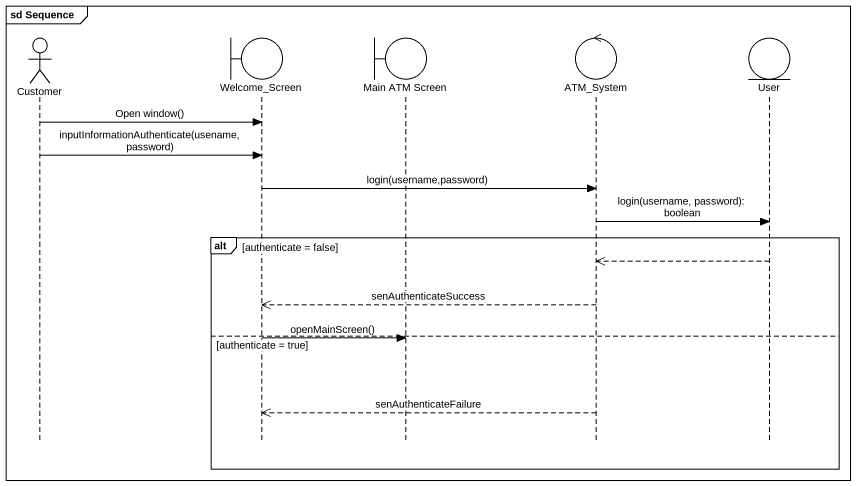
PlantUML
@startuml
mainframe sd Sequence
hide footbox
actor Customer
boundary Welcome_Screen
boundary "Main ATM Screen" as Main_ATM_Screen
control ATM_System
entity User

Customer -> Welcome_Screen : Open window()
Customer -> Welcome_Screen : inputInformationAuthenticate(usename,password)
Welcome_Screen -> ATM_System : login(username,password)
ATM_System -> User : login(username, password): boolean
alt authenticate = false
  User -->> ATM_System
  ATM_System -->> Welcome_Screen : senAuthenticateSuccess
else authenticate = true
  Welcome_Screen -> Main_ATM_Screen : openMainScreen()
  ATM_System -->> Welcome_Screen : senAuthenticateFailure
end
@enduml
